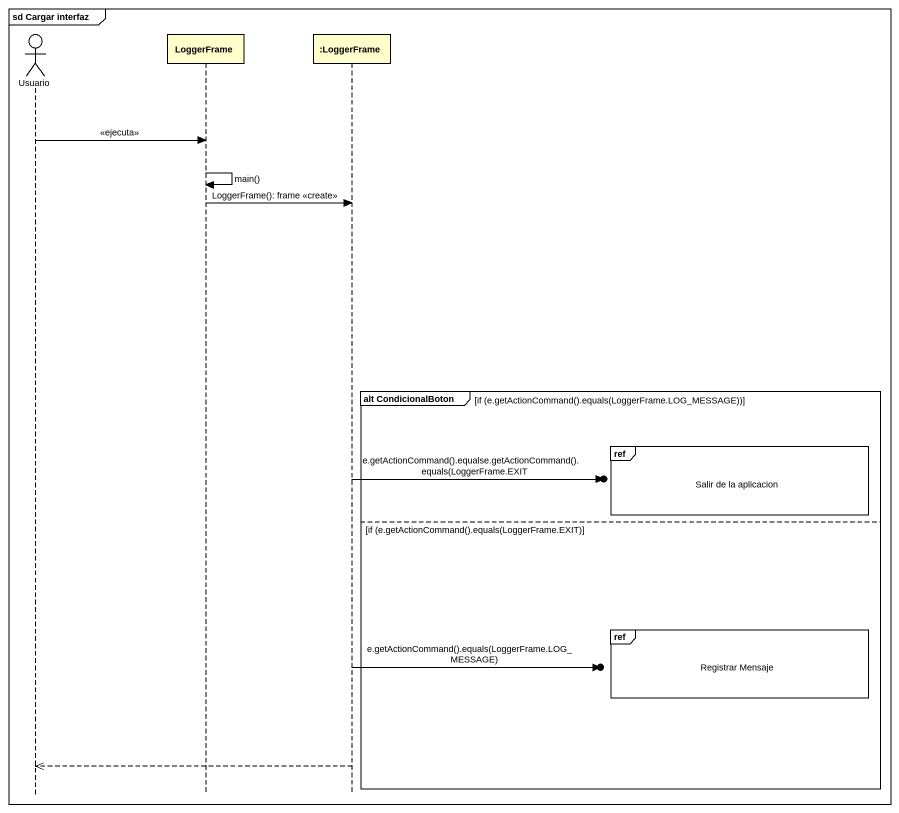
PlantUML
@startuml
mainframe sd Cargar interfaz
hide footbox
actor Usuario
participant LoggerFrame
participant ":LoggerFrame" as LoggerFrame_2

Usuario -> LoggerFrame : <<ejecuta>>
LoggerFrame -> LoggerFrame : main()
LoggerFrame -> LoggerFrame_2 : LoggerFrame(): frame <<create>>
group alt CondicionalBoton [if (e.getActionCommand().equals(LoggerFrame.LOG_MESSAGE))]
  ref over LoggerFrame_2 : Salir de la aplicacion
  LoggerFrame_2 ->o] : e.getActionCommand().equalse.getActionCommand().equals(LoggerFrame.EXIT
else if (e.getActionCommand().equals(LoggerFrame.EXIT)
  ref over LoggerFrame_2 : Registrar Mensaje
  LoggerFrame_2 ->o] : e.getActionCommand().equals(LoggerFrame.LOG_MESSAGE)
  LoggerFrame_2 -->> Usuario
end
@enduml
